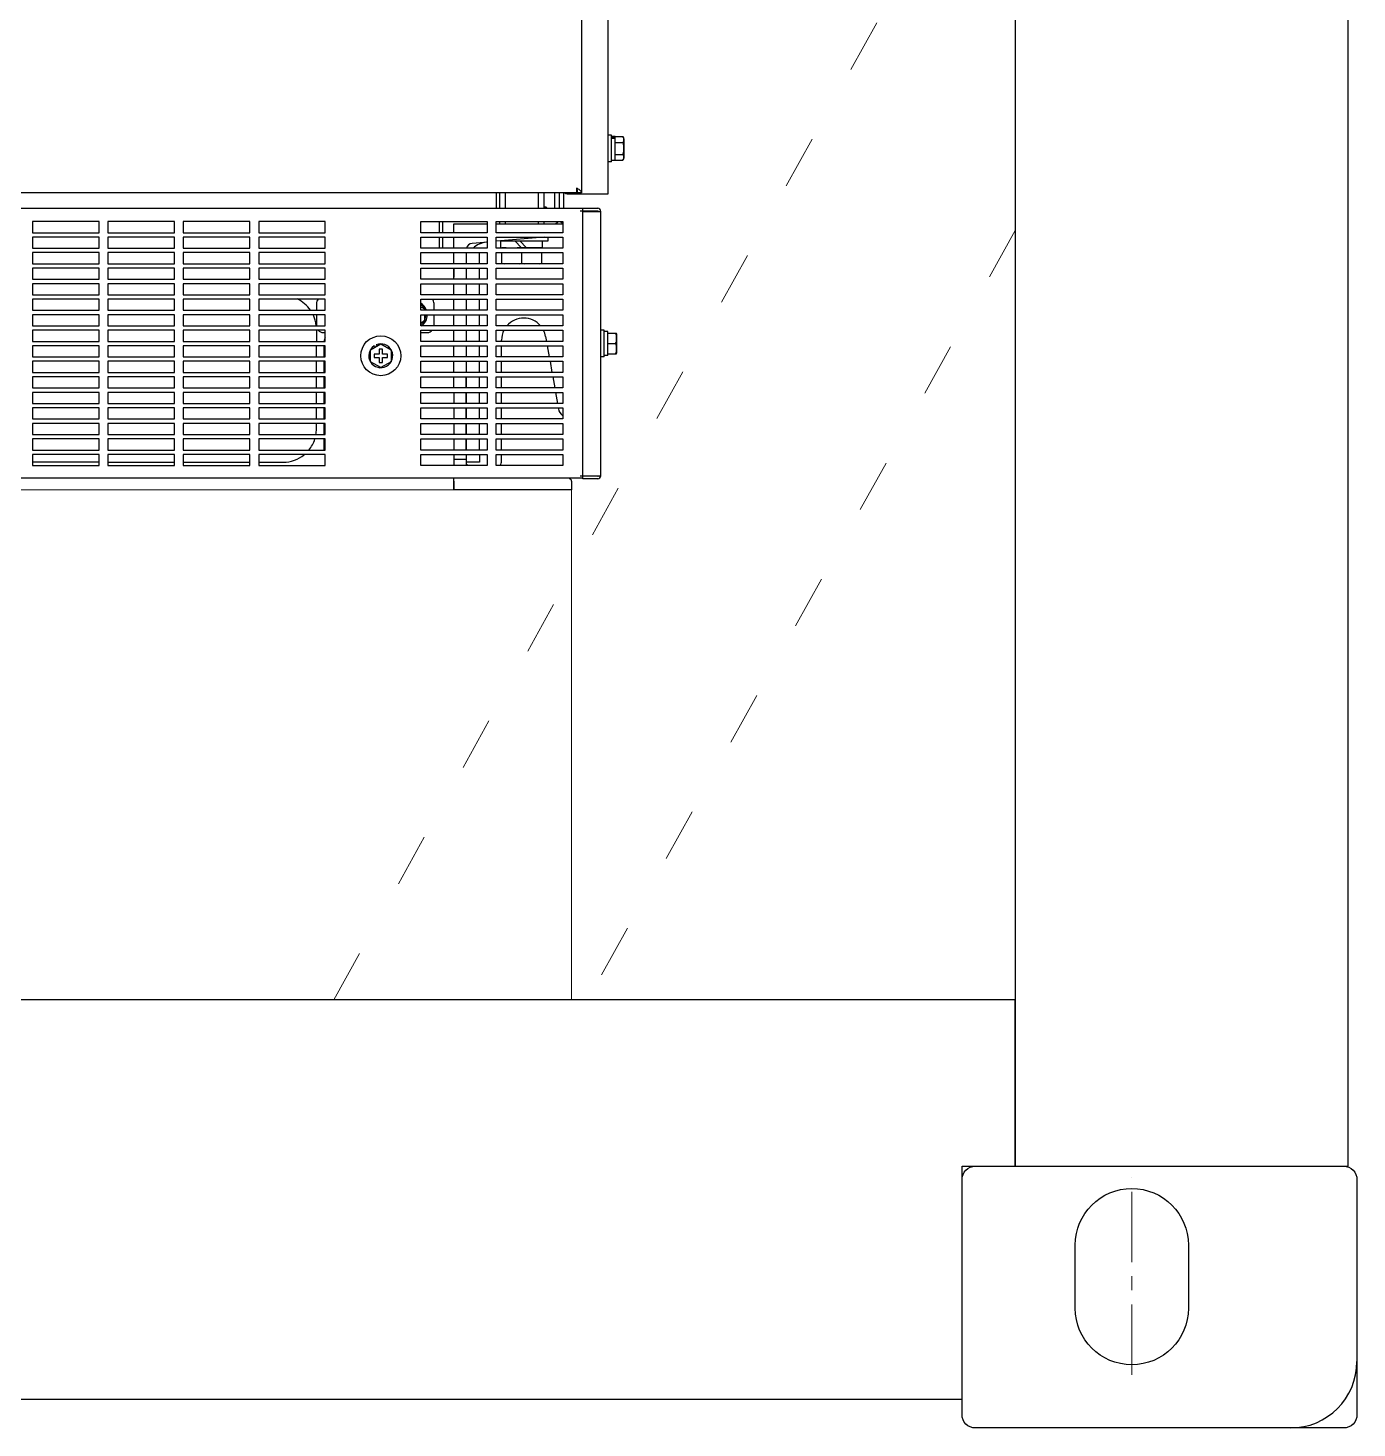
# Model space of a CAD drawing. Header units: millimetres. Extents: x 55614 to 110757, y -66981 to -47484.
# Drawn here: x 79097 to 79696, y -52757 to -52126 of the extents above; entities that cross this region are included whole.
import ezdxf

# ---------------------------------------------------------------- set-up
doc = ezdxf.new("R2010")
doc.units = ezdxf.units.MM
doc.linetypes.add('ACAD_ISO03W100', pattern=[30, 12, -18])
doc.linetypes.add('CENTER', pattern=[50.8, 31.75, -6.35, 6.35, -6.35])
doc.layers.get('0').update_dxf_attribs({"lineweight": 15})
for name, color, linetype in [('2401-00300-M6-16HWMC_0', 7, 'Continuous'), ('2401-00332-S-M12-30HM_0', 7, 'Continuous'), ('2401-01144-S-M6-16HWM_0', 7, 'Continuous'), ('2403-00028_S-M8-0_0', 7, 'Continuous'), ('2404-00032-S-D12D24-P_0', 7, 'Continuous'), ('2404-00038-S-D12_0', 7, 'Continuous'), ('4212-62832_1_0', 7, 'Continuous'), ('4212-68031_1_JB_0', 7, 'Continuous'), ('4212-73755_1_0', 7, 'Continuous'), ('4212-73755_4_0', 7, 'Continuous'), ('4212-88600-1_0', 7, 'Continuous'), ('4212-88600-2_1_0', 7, 'Continuous'), ('4212-88600-4_0', 7, 'Continuous'), ('4212-88600-6_0', 7, 'Continuous'), ('4212-KH001_041_0', 7, 'Continuous'), ('4212-L0877_1_0', 7, 'Continuous'), ('4215-06931_0', 7, 'Continuous'), ('4215-06932_0', 7, 'Continuous'), ('4215-06933_0', 7, 'Continuous'), ('4215-06934_0', 7, 'Continuous'), ('4215-07850_1_0', 7, 'Continuous'), ('CORNER_FITTING-1_041_0', 7, 'Continuous'), ('CORNER_FITTING-2_041_0', 7, 'Continuous')]:
    doc.layers.add(name, color=color, linetype=linetype)
for name, color, linetype, lineweight in [('AM_0', 7, 'Continuous', 30), ('AM_7N', 4, 'CENTER', 15), ('THICK', 7, 'Continuous', 0)]:
    doc.layers.add(name, color=color, linetype=linetype, lineweight=lineweight)

# ---------------------------------------------------------------- blocks, each defined once
blk = doc.blocks.new('RU67I6756')
at = {"layer": '2401-00300-M6-16HWMC_0', "color": 0, "linetype": 'Continuous'}
for p, q in [((26061.18, 14616.67), (26059.73, 14616.67)), ((26061.18, 14604.67), (26061.18, 14616.67)), ((26062.83, 14616.05), (26061.18, 14616.05)), ((26062.83, 14615.62), (26061.18, 14615.62)), ((26062.83, 14615.12), (26061.18, 14615.12)), ((26062.83, 14605.3), (26062.83, 14616.05)), ((26062.83, 14616.03), (26066.31, 14616.03)), ((26066.83, 14615.03), (26066.83, 14606.32)), ((26062.83, 14613.35), (26066.31, 14613.35)), ((26061.18, 14604.67), (26059.73, 14604.67)), ((26062.83, 14605.3), (26061.18, 14605.3)), ((26062.83, 14608), (26066.31, 14608)), ((26062.83, 14605.32), (26066.31, 14605.32)), ((25975.23, 14539.3), (25976.87, 14538.35)), ((25976.87, 14533), (25975.23, 14532.05)), ((25976.87, 14538.35), (25976.87, 14537.67)), ((25976.87, 14535.67), (25976.87, 14533)), ((26057.88, 14528.67), (26056.43, 14528.67)), ((26057.88, 14516.67), (26057.88, 14528.67)), ((26059.53, 14528.05), (26057.88, 14528.05)), ((26059.53, 14517.3), (26059.53, 14528.05)), ((26059.53, 14527.31), (26063.5, 14527.31)), ((26063.53, 14527.03), (26063.53, 14518.32)), ((25952.59, 14519.85), (25957.23, 14522.53)), ((25954.22, 14521.62), (25954.75, 14521.09)), ((25955.64, 14521.61), (25955.13, 14522.12)), ((25957.98, 14520.17), (25956.48, 14520.17)), ((25956.48, 14520.17), (25956.48, 14517.92)), ((25957.23, 14522.53), (25961.87, 14519.85)), ((25957.98, 14517.92), (25957.98, 14520.17)), ((26059.53, 14522.67), (26063.01, 14522.67)), ((25952.59, 14514.5), (25952.59, 14519.85)), ((25957.23, 14511.82), (25952.59, 14514.5)), ((25956.48, 14517.92), (25954.23, 14517.92)), ((25954.23, 14517.92), (25954.23, 14516.42)), ((25954.23, 14516.42), (25956.48, 14516.42)), ((25956.48, 14516.42), (25956.48, 14514.17)), ((25956.48, 14514.17), (25957.98, 14514.17)), ((25961.87, 14514.5), (25957.23, 14511.82)), ((25960.23, 14517.92), (25957.98, 14517.92)), ((25957.98, 14516.42), (25960.23, 14516.42)), ((25957.98, 14514.17), (25957.98, 14516.42)), ((25960.23, 14516.42), (25960.23, 14517.92)), ((25961.87, 14519.85), (25961.87, 14514.5)), ((26057.88, 14516.67), (26056.43, 14516.67)), ((26059.53, 14517.3), (26057.88, 14517.3)), ((26059.53, 14518.04), (26063.5, 14518.04))]:
    blk.add_line(p, q, dxfattribs=at)
for centre, radius, start, end in [((26065.61, 14615.03), 1.22, 0, 55.05199), ((26065.61, 14606.32), 1.22, 304.94801, 0), ((25972.23, 14535.67), 5.38, 21.88537, 56.06711), ((25972.23, 14535.67), 6, 19.51856, 59.93038), ((25972.23, 14535.67), 5.38, 303.98187, 0), ((25972.23, 14535.67), 6, 303.41388, 0), ((26062.31, 14527.03), 1.22, 0, 13.39197), ((25957.23, 14517.17), 5.38, 124.11231, 112.97995), ((26062.31, 14518.32), 1.22, 346.60803, 0)]:
    blk.add_arc(centre, radius, start, end, dxfattribs=at)
for points, knots in [([(26066.31, 14613.35), (26066.43, 14613.43), (26066.61, 14613.63), (26066.78, 14614.1), (26066.81, 14614.69), (26066.78, 14615.28), (26066.61, 14615.75), (26066.43, 14615.95), (26066.31, 14616.03)], [0, 0, 0, 0, 0.143491, 0.266268, 0.499999, 0.733731, 0.856509, 1, 1, 1, 1]), ([(26066.31, 14608), (26066.58, 14608.37), (26066.78, 14609.31), (26066.81, 14610.67), (26066.78, 14612.04), (26066.58, 14612.98), (26066.31, 14613.35)], [0, 0, 0, 0, 0.248888, 0.499999, 0.75111, 1, 1, 1, 1]), ([(26066.31, 14605.32), (26066.43, 14605.4), (26066.61, 14605.6), (26066.78, 14606.07), (26066.81, 14606.66), (26066.78, 14607.24), (26066.61, 14607.71), (26066.43, 14607.92), (26066.31, 14608)], [0, 0, 0, 0, 0.14349, 0.266269, 0.5, 0.733731, 0.856508, 1, 1, 1, 1]), ([(26063.01, 14522.67), (26063.27, 14522.98), (26063.48, 14523.8), (26063.51, 14524.99), (26063.48, 14526.18), (26063.27, 14527), (26063.01, 14527.31)], [0, 0, 0, 0, 0.250792, 0.5, 0.749207, 1, 1, 1, 1]), ([(26063.01, 14518.04), (26063.27, 14518.35), (26063.48, 14519.17), (26063.51, 14520.36), (26063.48, 14521.54), (26063.27, 14522.37), (26063.01, 14522.67)], [0, 0, 0, 0, 0.250791, 0.499999, 0.749207, 1, 1, 1, 1])]:
    blk.add_open_spline(points, degree=3, knots=knots, dxfattribs=at)
at = {"layer": '2401-00332-S-M12-30HM_0', "color": 0, "linetype": 'Continuous'}
for p, q in [((26013.78, 14565.87), (26011.73, 14565.87)), ((26011.73, 14565.87), (26011.73, 14565.67)), ((26022.94, 14565.87), (26018.66, 14565.87)), ((26020.73, 14565.87), (26020.73, 14565.67)), ((26029.73, 14565.87), (26027.67, 14565.87)), ((26029.73, 14565.87), (26029.73, 14565.67)), ((26011.73, 14558.67), (26011.73, 14563.67)), ((26020.73, 14563.67), (26020.73, 14558.88)), ((26029.73, 14563.67), (26029.73, 14558.67))]:
    blk.add_line(p, q, dxfattribs=at)
for centre, start, end in [((26017.41, 14585.83), 258.09489, 260.43407), ((26015.05, 14585.83), 279.56593, 281.90511), ((26026.41, 14585.83), 258.09489, 260.43407), ((26024.05, 14585.83), 279.56593, 281.90511)]:
    blk.add_arc(centre, 27.54, start, end, dxfattribs=at)
at = {"layer": '2401-01144-S-M6-16HWM_0', "color": 0, "linetype": 'Continuous'}
blk.add_circle((25957.23, 14517.17), 9, dxfattribs=at)
at = {"layer": '2403-00028_S-M8-0_0', "color": 0, "linetype": 'Continuous'}
for p, q in [((26031.76, 14584.14), (26030.73, 14584.14)), ((26032.06, 14583.84), (26030.73, 14583.84)), ((26032.06, 14583.84), (26031.76, 14584.14)), ((26032.06, 14583.84), (26032.06, 14583.67))]:
    blk.add_line(p, q, dxfattribs=at)
at = {"layer": '2404-00032-S-D12D24-P_0', "color": 0, "linetype": 'Continuous'}
for p, q in [((26032.73, 14568.97), (26032.73, 14570.67)), ((26011.46, 14568.97), (26032.73, 14568.97))]:
    blk.add_line(p, q, dxfattribs=at)
at = {"layer": '2404-00038-S-D12_0', "color": 0, "linetype": 'Continuous'}
for p, q in [((26011.28, 14565.87), (26011.28, 14568.96)), ((26011.28, 14565.87), (26011.73, 14565.87)), ((26013.78, 14565.87), (26018.66, 14565.87)), ((26017.63, 14568.97), (26020.73, 14565.87)), ((26019.84, 14568.97), (26022.94, 14565.87)), ((26027.67, 14565.87), (26022.94, 14565.87)), ((26030.18, 14565.87), (26029.73, 14565.87)), ((26030.18, 14565.87), (26030.18, 14568.97))]:
    blk.add_line(p, q, dxfattribs=at)
at = {"layer": '4212-62832_1_0', "color": 0, "linetype": 'Continuous'}
for p, q in [((26047.73, 16665.67), (26047.73, 14590.67)), ((26045.53, 14590.67), (25210.93, 14590.67)), ((26045.53, 14590.67), (26045.53, 14592.87)), ((26045.53, 14592.87), (26045.62, 14592.82)), ((26045.53, 14592.87), (26045.56, 14592.68)), ((26045.62, 14592.82), (26045.73, 14592.75)), ((26047.73, 14590.67), (26045.73, 14590.67))]:
    blk.add_line(p, q, dxfattribs=at)
blk.add_open_spline([(26045.56, 14592.68), (26045.65, 14592.01), (26045.73, 14591.34), (26045.73, 14590.67)], degree=3, dxfattribs=at)
blk.add_open_spline([(26045.73, 14592.75), (26046.23, 14592.43), (26047.04, 14591.94), (26047.73, 14591.07), (26047.73, 14590.67)], degree=3, knots=[0, 0, 0, 0, 0.597826, 1, 1, 1, 1], dxfattribs=at)
at = {"layer": '4212-68031_1_JB_0', "color": 0, "linetype": 'Continuous'}
blk.add_line((25773.48, 14462.17), (26048.48, 14462.17), dxfattribs=at)
at = {"layer": '4212-73755_1_0', "color": 0, "linetype": 'Continuous'}
for p, q in [((26059.73, 14590.17), (26059.73, 15641.67)), ((26041.23, 14590.67), (26041.23, 14590.17)), ((26041.23, 14590.17), (26059.73, 14590.17))]:
    blk.add_line(p, q, dxfattribs=at)
blk.add_arc((26041.43, 14591.87), 1.7, 225.04689, 263.23169, dxfattribs=at)
at = {"layer": '4212-73755_4_0', "color": 0, "linetype": 'Continuous'}
for p, q in [((26037.73, 14583.67), (26037.73, 14590.67)), ((26039.73, 14583.67), (26039.73, 14590.67))]:
    blk.add_line(p, q, dxfattribs=at)
blk.add_arc((26040.23, 14579.17), 2.5, 216.98011, 246.14804, dxfattribs=at)
at = {"layer": '4212-88600-1_0', "color": 0, "linetype": 'Continuous'}
for p, q in [((25990.23, 14576.67), (26005.23, 14576.67)), ((25990.23, 14572.67), (25990.23, 14576.67)), ((25990.23, 14565.67), (25990.23, 14570.67)), ((26009.23, 14576.67), (26039.23, 14576.67)), ((26030.89, 14570.67), (26009.4, 14568.79)), ((26005.43, 14568.45), (25998.47, 14567.84)), ((25990.23, 14558.67), (25990.23, 14563.67)), ((25995.73, 14563.67), (25995.73, 14558.67)), ((25990.23, 14551.67), (25990.23, 14556.67)), ((25995.73, 14556.67), (25995.73, 14551.67)), ((25990.23, 14544.67), (25990.23, 14549.67)), ((25995.73, 14549.67), (25995.73, 14544.67)), ((25990.23, 14537.67), (25990.23, 14542.67)), ((25995.73, 14542.67), (25995.73, 14537.67)), ((25990.23, 14530.67), (25990.23, 14535.67)), ((25995.73, 14535.67), (25995.73, 14530.67)), ((25990.23, 14523.67), (25990.23, 14528.67)), ((25995.73, 14528.67), (25995.73, 14523.67)), ((25990.23, 14516.67), (25990.23, 14521.67)), ((25995.73, 14521.67), (25995.73, 14516.67)), ((25990.23, 14509.67), (25990.23, 14514.67)), ((25995.73, 14514.67), (25995.73, 14509.67)), ((25990.23, 14502.67), (25990.23, 14507.67)), ((25995.73, 14507.67), (25995.73, 14502.67)), ((25990.23, 14500.67), (25990.23, 14495.67)), ((25995.73, 14500.67), (25995.73, 14495.67)), ((25990.23, 14493.67), (25990.23, 14488.67)), ((25995.73, 14493.67), (25995.73, 14488.67)), ((25990.23, 14486.67), (25990.23, 14481.67)), ((25995.73, 14486.67), (25995.73, 14481.67)), ((25990.23, 14479.67), (25990.23, 14474.67)), ((25995.73, 14479.67), (25995.73, 14474.67)), ((25990.23, 14472.67), (25990.23, 14467.67)), ((25990.23, 14470.61), (25995.73, 14470.61)), ((25995.73, 14472.67), (25995.73, 14468.5)), ((25990.23, 14456.67), (25990.23, 14461.67)), ((26043.23, 14460.68), (26043.23, 14456.67)), ((26043.23, 14456.67), (25990.23, 14456.67))]:
    blk.add_line(p, q, dxfattribs=at)
for centre, radius, start, end in [((25998.73, 14564.85), 3, 95, 163.99841), ((25998.73, 14468.5), 3, 180, 195.99024), ((26042.23, 14460.68), 1, 0, 85)]:
    blk.add_arc(centre, radius, start, end, dxfattribs=at)
at = {"layer": '4212-88600-2_1_0', "color": 0, "linetype": 'Continuous'}
for p, q in [((25990.23, 14556.67), (25990.23, 14552.67)), ((25928.23, 14528.67), (25928.23, 14523.67)), ((25928.23, 14516.67), (25928.23, 14521.67)), ((25928.23, 14509.67), (25928.23, 14514.67)), ((25928.23, 14502.67), (25928.23, 14507.67)), ((25928.23, 14495.67), (25928.23, 14500.67)), ((25990.23, 14500.67), (25990.23, 14495.67)), ((25928.23, 14488.67), (25928.23, 14493.67)), ((25990.23, 14493.67), (25990.23, 14488.67)), ((25928.23, 14484.17), (25928.23, 14486.67)), ((25990.23, 14486.67), (25990.23, 14481.67)), ((25990.23, 14479.67), (25990.23, 14474.67)), ((25990.23, 14472.67), (25990.23, 14470.61)), ((25830.23, 14469.17), (25800.23, 14469.17)), ((25834.23, 14469.17), (25864.23, 14469.17)), ((25868.23, 14469.17), (25898.23, 14469.17)), ((25902.23, 14469.17), (25913.23, 14469.17)), ((25990.23, 14460.68), (25990.23, 14456.67))]:
    blk.add_line(p, q, dxfattribs=at)
for centre, start, end in [((25913.23, 14529.17), 34.81503, 65.0889), ((25913.23, 14529.17), 5.86039, 25.86913), ((25913.23, 14484.17), 350.28778, 0), ((25913.23, 14484.17), 320.33178, 342.45481), ((25913.23, 14484.17), 270, 309.38838)]:
    blk.add_arc(centre, 15, start, end, dxfattribs=at)
at = {"layer": '4212-88600-4_0', "color": 0, "linetype": 'Continuous'}
for p, q in [((25995.73, 14559.17), (25995.73, 14558.67)), ((26001.73, 14558.67), (26001.73, 14563.67)), ((25995.73, 14556.67), (25995.73, 14551.67)), ((26001.73, 14551.67), (26001.73, 14556.67)), ((25995.73, 14549.67), (25995.73, 14544.67)), ((26001.73, 14544.67), (26001.73, 14549.67)), ((25995.73, 14542.67), (25995.73, 14537.67)), ((26001.73, 14537.67), (26001.73, 14542.67)), ((25995.73, 14535.67), (25995.73, 14530.67)), ((26001.73, 14530.67), (26001.73, 14535.67)), ((25995.73, 14528.67), (25995.73, 14523.67)), ((26001.73, 14523.67), (26001.73, 14528.67)), ((25995.73, 14521.67), (25995.73, 14516.67)), ((26001.73, 14516.67), (26001.73, 14521.67)), ((25995.73, 14514.67), (25995.73, 14509.67)), ((26001.73, 14509.67), (26001.73, 14514.67)), ((25995.73, 14502.67), (25995.73, 14507.67)), ((26001.73, 14502.67), (26001.73, 14507.67)), ((25995.73, 14495.67), (25995.73, 14500.67)), ((26001.73, 14495.67), (26001.73, 14500.67)), ((25995.73, 14488.67), (25995.73, 14493.67)), ((26001.73, 14488.67), (26001.73, 14493.67)), ((25995.73, 14481.67), (25995.73, 14486.67)), ((26001.73, 14481.67), (26001.73, 14486.67)), ((25995.73, 14474.67), (25995.73, 14479.67)), ((26001.73, 14474.67), (26001.73, 14479.67)), ((26001.73, 14472.67), (26001.73, 14469.17)), ((26001.73, 14469.17), (25995.73, 14469.17))]:
    blk.add_line(p, q, dxfattribs=at)
at = {"layer": '4212-88600-6_0', "color": 0, "linetype": 'Continuous'}
for p, q in [((26011.68, 14523.67), (26011.68, 14524.17)), ((26011.68, 14516.67), (26011.68, 14521.67)), ((26031.53, 14525.91), (26031.92, 14523.67)), ((26032.28, 14521.67), (26033.16, 14516.67)), ((26011.68, 14509.67), (26011.68, 14514.67)), ((26033.51, 14514.67), (26034.39, 14509.67)), ((26011.68, 14502.67), (26011.68, 14507.67)), ((26034.74, 14507.67), (26035.63, 14502.67)), ((26011.68, 14495.67), (26011.68, 14500.67)), ((26035.98, 14500.67), (26036.86, 14495.67)), ((26011.68, 14488.67), (26011.68, 14493.67)), ((26037.21, 14493.67), (26037.28, 14493.31)), ((26011.68, 14481.67), (26011.68, 14486.67)), ((26011.68, 14474.67), (26011.68, 14479.67)), ((26011.68, 14469.81), (26011.68, 14472.67))]:
    blk.add_line(p, q, dxfattribs=at)
for centre, radius, start, end in [((26005.73, 14558.43), 10, 95, 133.37428), ((26021.68, 14524.17), 10, 40.73915, 139.22652), ((26021.68, 14524.17), 10, 153.12384, 180), ((26021.68, 14524.17), 10, 10, 26.8855), ((26042.2, 14494.17), 5, 190, 233.32537), ((26006.68, 14469.81), 5, 334.62915, 0), ((26000.73, 14470.33), 5, 204.28571, 212.28933)]:
    blk.add_arc(centre, radius, start, end, dxfattribs=at)
at = {"layer": '4212-KH001_041_0', "color": 0, "linetype": 'Continuous'}
blk.add_line((26009.23, 14590.67), (26009.23, 14583.67), dxfattribs=at)
at = {"layer": '4212-L0877_1_0', "color": 0, "linetype": 'Continuous'}
blk.add_line((26035.73, 14583.67), (26035.73, 14590.67), dxfattribs=at)
blk.add_arc((26035.23, 14579.17), 2.5, 270, 323.02043, dxfattribs=at)
at = {"layer": '4215-06931_0', "color": 0, "linetype": 'Continuous'}
for p, q in [((26048.23, 14583.67), (26055.03, 14583.67)), ((26048.23, 14582.47), (26055.03, 14582.47)), ((26048.23, 14582.27), (26056.43, 14582.27)), ((26056.43, 14463.07), (26056.43, 14582.27)), ((26048.23, 14463.07), (26056.43, 14463.07)), ((26055.03, 14462.87), (26048.23, 14462.87)), ((26055.03, 14461.67), (26048.23, 14461.67))]:
    blk.add_line(p, q, dxfattribs=at)
for centre, radius, start, end in [((26055.03, 14582.27), 1.4, 0, 90), ((26055.03, 14582.27), 0.2, 0, 90), ((26055.03, 14463.07), 1.4, 270, 0), ((26055.03, 14463.07), 0.2, 270, 0)]:
    blk.add_arc(centre, radius, start, end, dxfattribs=at)
at = {"layer": '4215-06932_0', "color": 0, "linetype": 'Continuous'}
for p, q in [((25931.73, 14516.67), (25931.73, 14521.67)), ((25931.73, 14509.67), (25931.73, 14514.67)), ((25931.73, 14502.67), (25931.73, 14507.67)), ((25931.73, 14495.67), (25931.73, 14500.67)), ((25931.73, 14488.67), (25931.73, 14493.67)), ((25931.73, 14481.67), (25931.73, 14486.67)), ((25931.73, 14474.67), (25931.73, 14479.67))]:
    blk.add_line(p, q, dxfattribs=at)
blk.add_arc((25934.73, 14523.67), 3, 146.9308, 180, dxfattribs=at)
at = {"layer": '4215-06933_0', "color": 0, "linetype": 'Continuous'}
for p, q in [((25928.23, 14540.67), (25928.23, 14537.67)), ((25981.23, 14537.67), (25981.23, 14540.67)), ((25928.23, 14535.67), (25928.23, 14530.67)), ((25981.23, 14530.67), (25981.23, 14535.67)), ((25931.23, 14527.67), (25932.23, 14527.67)), ((25975.23, 14527.67), (25978.23, 14527.67))]:
    blk.add_line(p, q, dxfattribs=at)
for centre, start, end in [((25931.23, 14540.67), 137.91247, 180), ((25978.23, 14540.67), 0, 42.08753), ((25931.23, 14530.67), 222.08753, 270), ((25978.23, 14530.67), 270, 317.91247)]:
    blk.add_arc(centre, 3, start, end, dxfattribs=at)
at = {"layer": '4215-06934_0', "color": 0, "linetype": 'Continuous'}
for p, q in [((25208.23, 14583.67), (26048.23, 14583.67)), ((26048.23, 14461.67), (26048.23, 14583.67)), ((25830.23, 14577.67), (25800.23, 14577.67)), ((25800.23, 14577.67), (25800.23, 14572.67)), ((25830.23, 14572.67), (25830.23, 14577.67)), ((25864.23, 14577.67), (25834.23, 14577.67)), ((25834.23, 14577.67), (25834.23, 14572.67)), ((25864.23, 14572.67), (25864.23, 14577.67)), ((25898.23, 14577.67), (25868.23, 14577.67)), ((25868.23, 14577.67), (25868.23, 14572.67)), ((25898.23, 14572.67), (25898.23, 14577.67)), ((25932.23, 14577.67), (25902.23, 14577.67)), ((25902.23, 14577.67), (25902.23, 14572.67)), ((25932.23, 14572.67), (25932.23, 14577.67)), ((25975.23, 14577.67), (26005.23, 14577.67)), ((25975.23, 14572.67), (25975.23, 14577.67)), ((26005.23, 14577.67), (26005.23, 14572.67)), ((26009.23, 14577.67), (26039.23, 14577.67)), ((26009.23, 14572.67), (26009.23, 14577.67)), ((26039.23, 14577.67), (26039.23, 14572.67)), ((26047.03, 14582.47), (26048.23, 14582.47)), ((25800.23, 14572.67), (25830.23, 14572.67)), ((25830.23, 14570.67), (25800.23, 14570.67)), ((25800.23, 14570.67), (25800.23, 14565.67)), ((25830.23, 14565.67), (25830.23, 14570.67)), ((25834.23, 14572.67), (25864.23, 14572.67)), ((25864.23, 14570.67), (25834.23, 14570.67)), ((25834.23, 14570.67), (25834.23, 14565.67)), ((25864.23, 14565.67), (25864.23, 14570.67)), ((25868.23, 14572.67), (25898.23, 14572.67)), ((25898.23, 14570.67), (25868.23, 14570.67)), ((25868.23, 14570.67), (25868.23, 14565.67)), ((25898.23, 14565.67), (25898.23, 14570.67)), ((25902.23, 14572.67), (25932.23, 14572.67)), ((25932.23, 14570.67), (25902.23, 14570.67)), ((25902.23, 14570.67), (25902.23, 14565.67)), ((25932.23, 14565.67), (25932.23, 14570.67)), ((26005.23, 14572.67), (25975.23, 14572.67)), ((25975.23, 14570.67), (26005.23, 14570.67)), ((25975.23, 14565.67), (25975.23, 14570.67)), ((26005.23, 14570.67), (26005.23, 14565.67)), ((26039.23, 14572.67), (26009.23, 14572.67)), ((26009.23, 14570.67), (26039.23, 14570.67)), ((26009.23, 14565.67), (26009.23, 14570.67)), ((26039.23, 14570.67), (26039.23, 14565.67)), ((25800.23, 14565.67), (25830.23, 14565.67)), ((25834.23, 14565.67), (25864.23, 14565.67)), ((25868.23, 14565.67), (25898.23, 14565.67)), ((25902.23, 14565.67), (25932.23, 14565.67)), ((26005.23, 14565.67), (25975.23, 14565.67)), ((26039.23, 14565.67), (26009.23, 14565.67)), ((25830.23, 14563.67), (25800.23, 14563.67)), ((25800.23, 14563.67), (25800.23, 14558.67)), ((25800.23, 14558.67), (25830.23, 14558.67)), ((25830.23, 14558.67), (25830.23, 14563.67)), ((25864.23, 14563.67), (25834.23, 14563.67)), ((25834.23, 14563.67), (25834.23, 14558.67)), ((25834.23, 14558.67), (25864.23, 14558.67)), ((25864.23, 14558.67), (25864.23, 14563.67)), ((25898.23, 14563.67), (25868.23, 14563.67)), ((25868.23, 14563.67), (25868.23, 14558.67)), ((25868.23, 14558.67), (25898.23, 14558.67)), ((25898.23, 14558.67), (25898.23, 14563.67)), ((25932.23, 14563.67), (25902.23, 14563.67)), ((25902.23, 14563.67), (25902.23, 14558.67)), ((25902.23, 14558.67), (25932.23, 14558.67)), ((25932.23, 14558.67), (25932.23, 14563.67)), ((25975.23, 14563.67), (26005.23, 14563.67)), ((25975.23, 14558.67), (25975.23, 14563.67)), ((26005.23, 14558.67), (25975.23, 14558.67)), ((26005.23, 14563.67), (26005.23, 14558.67)), ((26009.23, 14563.67), (26039.23, 14563.67)), ((26009.23, 14558.67), (26009.23, 14563.67)), ((26039.23, 14558.67), (26009.23, 14558.67)), ((26039.23, 14563.67), (26039.23, 14558.67)), ((25830.23, 14556.67), (25800.23, 14556.67)), ((25800.23, 14556.67), (25800.23, 14551.67)), ((25800.23, 14551.67), (25830.23, 14551.67)), ((25830.23, 14551.67), (25830.23, 14556.67)), ((25864.23, 14556.67), (25834.23, 14556.67)), ((25834.23, 14556.67), (25834.23, 14551.67)), ((25834.23, 14551.67), (25864.23, 14551.67)), ((25864.23, 14551.67), (25864.23, 14556.67)), ((25898.23, 14556.67), (25868.23, 14556.67)), ((25868.23, 14556.67), (25868.23, 14551.67)), ((25868.23, 14551.67), (25898.23, 14551.67)), ((25898.23, 14551.67), (25898.23, 14556.67)), ((25932.23, 14556.67), (25902.23, 14556.67)), ((25902.23, 14556.67), (25902.23, 14551.67)), ((25902.23, 14551.67), (25932.23, 14551.67)), ((25932.23, 14551.67), (25932.23, 14556.67)), ((25975.23, 14556.67), (26005.23, 14556.67)), ((25975.23, 14551.67), (25975.23, 14556.67)), ((26005.23, 14551.67), (25975.23, 14551.67)), ((26005.23, 14556.67), (26005.23, 14551.67)), ((26009.23, 14556.67), (26039.23, 14556.67)), ((26009.23, 14551.67), (26009.23, 14556.67)), ((26039.23, 14551.67), (26009.23, 14551.67)), ((26039.23, 14556.67), (26039.23, 14551.67)), ((25830.23, 14549.67), (25800.23, 14549.67)), ((25800.23, 14549.67), (25800.23, 14544.67)), ((25830.23, 14544.67), (25830.23, 14549.67)), ((25864.23, 14549.67), (25834.23, 14549.67)), ((25834.23, 14549.67), (25834.23, 14544.67)), ((25864.23, 14544.67), (25864.23, 14549.67)), ((25898.23, 14549.67), (25868.23, 14549.67)), ((25868.23, 14549.67), (25868.23, 14544.67)), ((25898.23, 14544.67), (25898.23, 14549.67)), ((25932.23, 14549.67), (25902.23, 14549.67)), ((25902.23, 14549.67), (25902.23, 14544.67)), ((25932.23, 14544.67), (25932.23, 14549.67)), ((25975.23, 14549.67), (26005.23, 14549.67)), ((25975.23, 14544.67), (25975.23, 14549.67)), ((26005.23, 14549.67), (26005.23, 14544.67)), ((26009.23, 14549.67), (26039.23, 14549.67)), ((26009.23, 14544.67), (26009.23, 14549.67)), ((26039.23, 14549.67), (26039.23, 14544.67)), ((25800.23, 14544.67), (25830.23, 14544.67)), ((25830.23, 14542.67), (25800.23, 14542.67)), ((25800.23, 14542.67), (25800.23, 14537.67)), ((25830.23, 14537.67), (25830.23, 14542.67)), ((25834.23, 14544.67), (25864.23, 14544.67)), ((25864.23, 14542.67), (25834.23, 14542.67)), ((25834.23, 14542.67), (25834.23, 14537.67)), ((25864.23, 14537.67), (25864.23, 14542.67)), ((25868.23, 14544.67), (25898.23, 14544.67)), ((25898.23, 14542.67), (25868.23, 14542.67)), ((25868.23, 14542.67), (25868.23, 14537.67)), ((25898.23, 14537.67), (25898.23, 14542.67)), ((25902.23, 14544.67), (25932.23, 14544.67)), ((25932.23, 14542.67), (25902.23, 14542.67)), ((25902.23, 14542.67), (25902.23, 14537.67)), ((25932.23, 14537.67), (25932.23, 14542.67)), ((26005.23, 14544.67), (25975.23, 14544.67)), ((25975.23, 14542.67), (26005.23, 14542.67)), ((25975.23, 14537.67), (25975.23, 14542.67)), ((26005.23, 14542.67), (26005.23, 14537.67)), ((26039.23, 14544.67), (26009.23, 14544.67)), ((26009.23, 14542.67), (26039.23, 14542.67)), ((26009.23, 14537.67), (26009.23, 14542.67)), ((26039.23, 14542.67), (26039.23, 14537.67)), ((25800.23, 14537.67), (25830.23, 14537.67)), ((25830.23, 14535.67), (25800.23, 14535.67)), ((25800.23, 14535.67), (25800.23, 14530.67)), ((25830.23, 14530.67), (25830.23, 14535.67)), ((25834.23, 14537.67), (25864.23, 14537.67)), ((25864.23, 14535.67), (25834.23, 14535.67)), ((25834.23, 14535.67), (25834.23, 14530.67)), ((25864.23, 14530.67), (25864.23, 14535.67)), ((25868.23, 14537.67), (25898.23, 14537.67)), ((25898.23, 14535.67), (25868.23, 14535.67)), ((25868.23, 14535.67), (25868.23, 14530.67)), ((25898.23, 14530.67), (25898.23, 14535.67)), ((25902.23, 14537.67), (25932.23, 14537.67)), ((25932.23, 14535.67), (25902.23, 14535.67)), ((25902.23, 14535.67), (25902.23, 14530.67)), ((25932.23, 14530.67), (25932.23, 14535.67)), ((26005.23, 14537.67), (25975.23, 14537.67)), ((25975.23, 14535.67), (26005.23, 14535.67)), ((25975.23, 14530.67), (25975.23, 14535.67)), ((26005.23, 14535.67), (26005.23, 14530.67)), ((26039.23, 14537.67), (26009.23, 14537.67)), ((26009.23, 14535.67), (26039.23, 14535.67)), ((26009.23, 14530.67), (26009.23, 14535.67)), ((26039.23, 14535.67), (26039.23, 14530.67)), ((25800.23, 14530.67), (25830.23, 14530.67)), ((25830.23, 14528.67), (25800.23, 14528.67)), ((25800.23, 14528.67), (25800.23, 14523.67)), ((25830.23, 14523.67), (25830.23, 14528.67)), ((25834.23, 14530.67), (25864.23, 14530.67)), ((25864.23, 14528.67), (25834.23, 14528.67)), ((25834.23, 14528.67), (25834.23, 14523.67)), ((25864.23, 14523.67), (25864.23, 14528.67)), ((25868.23, 14530.67), (25898.23, 14530.67)), ((25898.23, 14528.67), (25868.23, 14528.67)), ((25868.23, 14528.67), (25868.23, 14523.67)), ((25898.23, 14523.67), (25898.23, 14528.67)), ((25902.23, 14530.67), (25932.23, 14530.67)), ((25932.23, 14528.67), (25902.23, 14528.67)), ((25902.23, 14528.67), (25902.23, 14523.67)), ((25932.23, 14523.67), (25932.23, 14528.67)), ((26005.23, 14530.67), (25975.23, 14530.67)), ((25975.23, 14528.67), (26005.23, 14528.67)), ((25975.23, 14523.67), (25975.23, 14528.67)), ((26005.23, 14528.67), (26005.23, 14523.67)), ((26039.23, 14530.67), (26009.23, 14530.67)), ((26009.23, 14528.67), (26039.23, 14528.67)), ((26009.23, 14523.67), (26009.23, 14528.67)), ((26039.23, 14528.67), (26039.23, 14523.67)), ((25800.23, 14523.67), (25830.23, 14523.67)), ((25830.23, 14521.67), (25800.23, 14521.67)), ((25800.23, 14521.67), (25800.23, 14516.67)), ((25830.23, 14516.67), (25830.23, 14521.67)), ((25834.23, 14523.67), (25864.23, 14523.67)), ((25864.23, 14521.67), (25834.23, 14521.67)), ((25834.23, 14521.67), (25834.23, 14516.67)), ((25864.23, 14516.67), (25864.23, 14521.67)), ((25868.23, 14523.67), (25898.23, 14523.67)), ((25898.23, 14521.67), (25868.23, 14521.67)), ((25868.23, 14521.67), (25868.23, 14516.67)), ((25898.23, 14516.67), (25898.23, 14521.67)), ((25902.23, 14523.67), (25932.23, 14523.67)), ((25932.23, 14521.67), (25902.23, 14521.67)), ((25902.23, 14521.67), (25902.23, 14516.67)), ((25932.23, 14516.67), (25932.23, 14521.67)), ((26005.23, 14523.67), (25975.23, 14523.67)), ((25975.23, 14521.67), (26005.23, 14521.67)), ((25975.23, 14516.67), (25975.23, 14521.67)), ((26005.23, 14521.67), (26005.23, 14516.67)), ((26039.23, 14523.67), (26009.23, 14523.67)), ((26009.23, 14521.67), (26039.23, 14521.67)), ((26009.23, 14516.67), (26009.23, 14521.67)), ((26039.23, 14521.67), (26039.23, 14516.67)), ((25800.23, 14516.67), (25830.23, 14516.67)), ((25830.23, 14514.67), (25800.23, 14514.67)), ((25800.23, 14514.67), (25800.23, 14509.67)), ((25830.23, 14509.67), (25830.23, 14514.67)), ((25834.23, 14516.67), (25864.23, 14516.67)), ((25864.23, 14514.67), (25834.23, 14514.67)), ((25834.23, 14514.67), (25834.23, 14509.67)), ((25864.23, 14509.67), (25864.23, 14514.67)), ((25868.23, 14516.67), (25898.23, 14516.67)), ((25898.23, 14514.67), (25868.23, 14514.67)), ((25868.23, 14514.67), (25868.23, 14509.67)), ((25898.23, 14509.67), (25898.23, 14514.67)), ((25902.23, 14516.67), (25932.23, 14516.67)), ((25932.23, 14514.67), (25902.23, 14514.67)), ((25902.23, 14514.67), (25902.23, 14509.67)), ((25932.23, 14509.67), (25932.23, 14514.67)), ((26005.23, 14516.67), (25975.23, 14516.67)), ((25975.23, 14514.67), (26005.23, 14514.67)), ((25975.23, 14509.67), (25975.23, 14514.67)), ((26005.23, 14514.67), (26005.23, 14509.67)), ((26039.23, 14516.67), (26009.23, 14516.67)), ((26009.23, 14514.67), (26039.23, 14514.67)), ((26009.23, 14509.67), (26009.23, 14514.67)), ((26039.23, 14514.67), (26039.23, 14509.67)), ((25800.23, 14509.67), (25830.23, 14509.67)), ((25830.23, 14507.67), (25800.23, 14507.67)), ((25800.23, 14507.67), (25800.23, 14502.67)), ((25830.23, 14502.67), (25830.23, 14507.67)), ((25834.23, 14509.67), (25864.23, 14509.67)), ((25864.23, 14507.67), (25834.23, 14507.67)), ((25834.23, 14507.67), (25834.23, 14502.67)), ((25864.23, 14502.67), (25864.23, 14507.67)), ((25868.23, 14509.67), (25898.23, 14509.67)), ((25898.23, 14507.67), (25868.23, 14507.67)), ((25868.23, 14507.67), (25868.23, 14502.67)), ((25898.23, 14502.67), (25898.23, 14507.67)), ((25902.23, 14509.67), (25932.23, 14509.67)), ((25932.23, 14507.67), (25902.23, 14507.67)), ((25902.23, 14507.67), (25902.23, 14502.67)), ((25932.23, 14502.67), (25932.23, 14507.67)), ((26005.23, 14509.67), (25975.23, 14509.67)), ((25975.23, 14507.67), (26005.23, 14507.67)), ((25975.23, 14502.67), (25975.23, 14507.67)), ((26005.23, 14507.67), (26005.23, 14502.67)), ((26039.23, 14509.67), (26009.23, 14509.67)), ((26009.23, 14507.67), (26039.23, 14507.67)), ((26009.23, 14502.67), (26009.23, 14507.67)), ((26039.23, 14507.67), (26039.23, 14502.67)), ((25800.23, 14502.67), (25830.23, 14502.67)), ((25834.23, 14502.67), (25864.23, 14502.67)), ((25868.23, 14502.67), (25898.23, 14502.67)), ((25902.23, 14502.67), (25932.23, 14502.67)), ((26005.23, 14502.67), (25975.23, 14502.67)), ((26039.23, 14502.67), (26009.23, 14502.67)), ((25830.23, 14500.67), (25800.23, 14500.67)), ((25800.23, 14500.67), (25800.23, 14495.67)), ((25800.23, 14495.67), (25830.23, 14495.67)), ((25830.23, 14495.67), (25830.23, 14500.67)), ((25864.23, 14500.67), (25834.23, 14500.67)), ((25834.23, 14500.67), (25834.23, 14495.67)), ((25834.23, 14495.67), (25864.23, 14495.67)), ((25864.23, 14495.67), (25864.23, 14500.67)), ((25898.23, 14500.67), (25868.23, 14500.67)), ((25868.23, 14500.67), (25868.23, 14495.67)), ((25868.23, 14495.67), (25898.23, 14495.67)), ((25898.23, 14495.67), (25898.23, 14500.67)), ((25932.23, 14500.67), (25902.23, 14500.67)), ((25902.23, 14500.67), (25902.23, 14495.67)), ((25902.23, 14495.67), (25932.23, 14495.67)), ((25932.23, 14495.67), (25932.23, 14500.67)), ((25975.23, 14500.67), (26005.23, 14500.67)), ((25975.23, 14495.67), (25975.23, 14500.67)), ((26005.23, 14495.67), (25975.23, 14495.67)), ((26005.23, 14500.67), (26005.23, 14495.67)), ((26009.23, 14500.67), (26039.23, 14500.67)), ((26009.23, 14495.67), (26009.23, 14500.67)), ((26039.23, 14495.67), (26009.23, 14495.67)), ((26039.23, 14500.67), (26039.23, 14495.67)), ((25830.23, 14493.67), (25800.23, 14493.67)), ((25800.23, 14493.67), (25800.23, 14488.67)), ((25800.23, 14488.67), (25830.23, 14488.67)), ((25830.23, 14488.67), (25830.23, 14493.67)), ((25864.23, 14493.67), (25834.23, 14493.67)), ((25834.23, 14493.67), (25834.23, 14488.67)), ((25834.23, 14488.67), (25864.23, 14488.67)), ((25864.23, 14488.67), (25864.23, 14493.67)), ((25898.23, 14493.67), (25868.23, 14493.67)), ((25868.23, 14493.67), (25868.23, 14488.67)), ((25868.23, 14488.67), (25898.23, 14488.67)), ((25898.23, 14488.67), (25898.23, 14493.67)), ((25932.23, 14493.67), (25902.23, 14493.67)), ((25902.23, 14493.67), (25902.23, 14488.67)), ((25902.23, 14488.67), (25932.23, 14488.67)), ((25932.23, 14488.67), (25932.23, 14493.67)), ((25975.23, 14493.67), (26005.23, 14493.67)), ((25975.23, 14488.67), (25975.23, 14493.67)), ((26005.23, 14488.67), (25975.23, 14488.67)), ((26005.23, 14493.67), (26005.23, 14488.67)), ((26009.23, 14493.67), (26039.23, 14493.67)), ((26009.23, 14488.67), (26009.23, 14493.67)), ((26039.23, 14488.67), (26009.23, 14488.67)), ((26039.23, 14493.67), (26039.23, 14488.67)), ((25830.23, 14486.67), (25800.23, 14486.67)), ((25800.23, 14486.67), (25800.23, 14481.67)), ((25830.23, 14481.67), (25830.23, 14486.67)), ((25864.23, 14486.67), (25834.23, 14486.67)), ((25834.23, 14486.67), (25834.23, 14481.67)), ((25864.23, 14481.67), (25864.23, 14486.67)), ((25898.23, 14486.67), (25868.23, 14486.67)), ((25868.23, 14486.67), (25868.23, 14481.67)), ((25898.23, 14481.67), (25898.23, 14486.67)), ((25932.23, 14486.67), (25902.23, 14486.67)), ((25902.23, 14486.67), (25902.23, 14481.67)), ((25932.23, 14481.67), (25932.23, 14486.67)), ((25975.23, 14486.67), (26005.23, 14486.67)), ((25975.23, 14481.67), (25975.23, 14486.67)), ((26005.23, 14486.67), (26005.23, 14481.67)), ((26009.23, 14486.67), (26039.23, 14486.67)), ((26009.23, 14481.67), (26009.23, 14486.67)), ((26039.23, 14486.67), (26039.23, 14481.67)), ((25800.23, 14481.67), (25830.23, 14481.67)), ((25830.23, 14479.67), (25800.23, 14479.67)), ((25800.23, 14479.67), (25800.23, 14474.67)), ((25830.23, 14474.67), (25830.23, 14479.67)), ((25834.23, 14481.67), (25864.23, 14481.67)), ((25864.23, 14479.67), (25834.23, 14479.67)), ((25834.23, 14479.67), (25834.23, 14474.67)), ((25864.23, 14474.67), (25864.23, 14479.67)), ((25868.23, 14481.67), (25898.23, 14481.67)), ((25898.23, 14479.67), (25868.23, 14479.67)), ((25868.23, 14479.67), (25868.23, 14474.67)), ((25898.23, 14474.67), (25898.23, 14479.67)), ((25902.23, 14481.67), (25932.23, 14481.67)), ((25932.23, 14479.67), (25902.23, 14479.67)), ((25902.23, 14479.67), (25902.23, 14474.67)), ((25932.23, 14474.67), (25932.23, 14479.67)), ((26005.23, 14481.67), (25975.23, 14481.67)), ((25975.23, 14479.67), (26005.23, 14479.67)), ((25975.23, 14474.67), (25975.23, 14479.67)), ((26005.23, 14479.67), (26005.23, 14474.67)), ((26039.23, 14481.67), (26009.23, 14481.67)), ((26009.23, 14479.67), (26039.23, 14479.67)), ((26009.23, 14474.67), (26009.23, 14479.67)), ((26039.23, 14479.67), (26039.23, 14474.67)), ((25800.23, 14474.67), (25830.23, 14474.67)), ((25830.23, 14472.67), (25800.23, 14472.67)), ((25800.23, 14472.67), (25800.23, 14467.67)), ((25830.23, 14467.67), (25830.23, 14472.67)), ((25834.23, 14474.67), (25864.23, 14474.67)), ((25864.23, 14472.67), (25834.23, 14472.67)), ((25834.23, 14472.67), (25834.23, 14467.67)), ((25864.23, 14467.67), (25864.23, 14472.67)), ((25868.23, 14474.67), (25898.23, 14474.67)), ((25898.23, 14472.67), (25868.23, 14472.67)), ((25868.23, 14472.67), (25868.23, 14467.67)), ((25898.23, 14467.67), (25898.23, 14472.67)), ((25902.23, 14474.67), (25932.23, 14474.67)), ((25932.23, 14472.67), (25902.23, 14472.67)), ((25902.23, 14472.67), (25902.23, 14467.67)), ((25932.23, 14467.67), (25932.23, 14472.67)), ((26005.23, 14474.67), (25975.23, 14474.67)), ((25975.23, 14472.67), (26005.23, 14472.67)), ((25975.23, 14467.67), (25975.23, 14472.67)), ((26005.23, 14472.67), (26005.23, 14467.67)), ((26039.23, 14474.67), (26009.23, 14474.67)), ((26009.23, 14472.67), (26039.23, 14472.67)), ((26009.23, 14467.67), (26009.23, 14472.67)), ((26039.23, 14472.67), (26039.23, 14467.67)), ((25800.23, 14467.67), (25830.23, 14467.67)), ((25834.23, 14467.67), (25864.23, 14467.67)), ((25868.23, 14467.67), (25898.23, 14467.67)), ((25902.23, 14467.67), (25932.23, 14467.67)), ((26005.23, 14467.67), (25975.23, 14467.67)), ((26039.23, 14467.67), (26009.23, 14467.67)), ((26048.23, 14462.87), (26047.03, 14462.87))]:
    blk.add_line(p, q, dxfattribs=at)
at = {"layer": '4215-07850_1_0', "color": 0, "linetype": 'Continuous'}
for p, q in [((25983.73, 14572.67), (25983.73, 14577.67)), ((25985.23, 14572.67), (25985.23, 14577.67)), ((25983.73, 14565.67), (25983.73, 14570.67)), ((25985.23, 14565.67), (25985.23, 14570.67))]:
    blk.add_line(p, q, dxfattribs=at)
at = {"layer": 'CORNER_FITTING-1_041_0', "color": 0, "linetype": 'Continuous'}
blk.add_line((26014.73, 14576.67), (26026.73, 14576.67), dxfattribs=at)
at = {"layer": 'CORNER_FITTING-2_041_0', "color": 0, "linetype": 'Continuous'}
for p, q in [((26010.73, 14590.67), (26010.73, 14583.67)), ((26013.23, 14590.67), (26013.23, 14583.67)), ((26028.23, 14590.67), (26028.23, 14583.67)), ((26030.73, 14590.67), (26030.73, 14583.67)), ((26010.73, 14577.67), (26010.73, 14576.67)), ((26013.23, 14577.67), (26013.23, 14576.67)), ((26028.23, 14577.67), (26028.23, 14576.67)), ((26030.73, 14577.67), (26030.73, 14576.67)), ((26014.73, 14576.67), (26026.73, 14576.67))]:
    blk.add_line(p, q, dxfattribs=at)

msp = doc.modelspace()

# ---------------------------------------------------------------- linework, layer by layer
at = {"color": 5}
msp.add_lwpolyline([(79342.372, -52563.855), (77627.372, -52563.855), (77627.372, -52333.855), (79342.372, -52333.855)], close=True, dxfattribs=at)
at = {"layer": 'AM_0'}
for points in [[(79690.372, -52638.855, -0.4142136), (79696.372, -52644.855), (79696.372, -52750.855, -0.4142136), (79690.372, -52756.855), (79524.372, -52756.855, -0.4142136), (79518.372, -52750.855), (79518.372, -52644.855, -0.4142136), (79524.372, -52638.855)], [(79620.372, -52702.855, -1), (79569.372, -52702.855), (79569.372, -52674.355, -1), (79620.372, -52674.355)]]:
    msp.add_lwpolyline(points, format="xyb", close=True, dxfattribs=at)
msp.add_arc((79666.372, -52726.855), 30, 270, 0, dxfattribs=at)
at = {"layer": 'AM_7N'}
msp.add_line((79594.872, -52732.855), (79594.872, -52643.855), dxfattribs=at)
at = {"layer": 'THICK', "lineweight": -3}
for points in [[(79692.372, -49978.855), (79542.372, -49978.855), (79542.372, -52638.855), (79692.372, -52638.855)], [(73855.372, -52563.855), (73855.372, -52638.855), (73816.372, -52638.855), (73816.372, -52743.855), (79518.372, -52743.855), (79518.372, -52638.855), (79542.372, -52638.855), (79542.372, -52563.855)]]:
    msp.add_lwpolyline(points, close=True, dxfattribs=at)
at = {"layer": 'THICK', "linetype": 'ACAD_ISO03W100', "ltscale": 2}
msp.add_lwpolyline([(79349.57, -52563.855), (79235.174, -52563.855), (79542.372, -52010.899), (79542.372, -52216.811)], close=True, dxfattribs=at)

# ---------------------------------------------------------------- block references
at = {"layer": 'THICK', "lineweight": -3}
msp.add_blockref('RU67I6756', (53299.141, -66790.529), dxfattribs=at)

doc.saveas('drawing.dxf')
